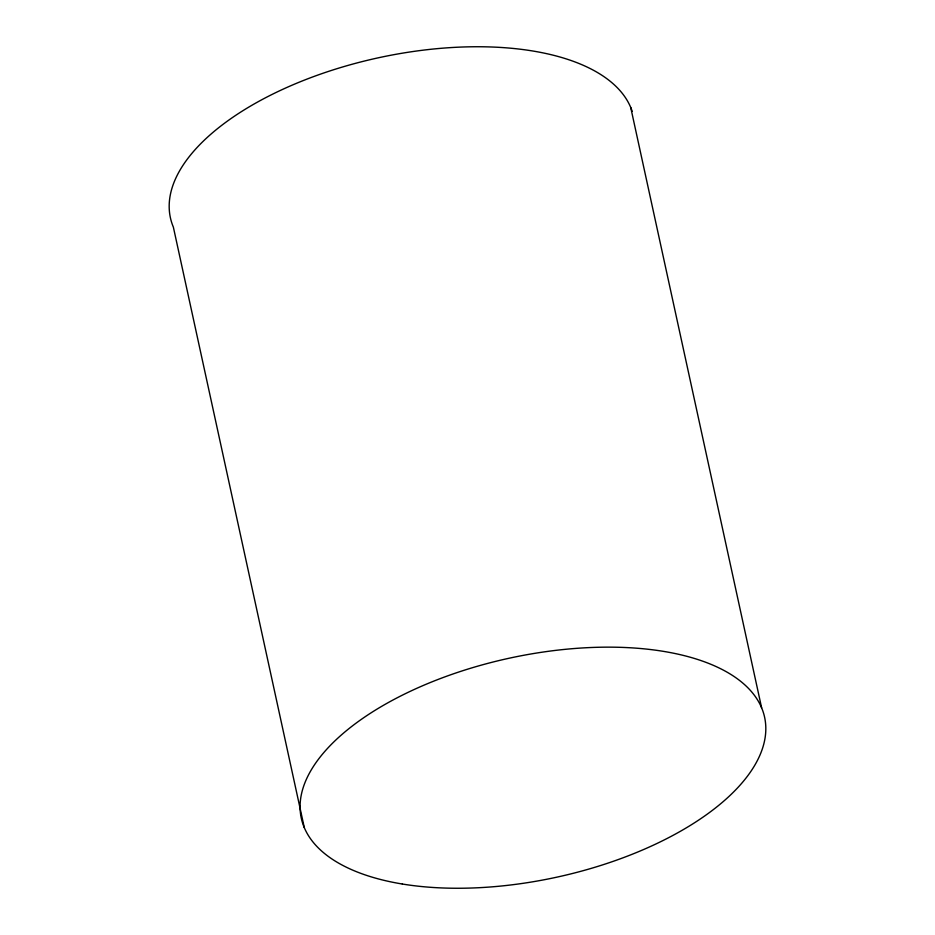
<?xml version="1.0" encoding="UTF-8"?>
<svg xmlns="http://www.w3.org/2000/svg" width="935" height="935" viewBox="0 0 935 935"><rect width="100%" height="100%" fill="white"/><g stroke="black" fill="none" stroke-linecap="round" stroke-linejoin="round"><path stroke-width="1.4" d="M630.716 107.443L761.628 707.853M304.284 827.557L173.372 227.147A237.069 112.025 -12.3 0 1 362.336 61.558A237.069 112.025 -12.3 0 1 632.189 111.37M402.342 884.019A237.069 112.025 -12.3 0 0 765.216 736.979A237.069 112.025 -12.3 0 0 431.304 682.118A237.069 112.025 -12.3 0 0 402.342 884.019"/></g></svg>
